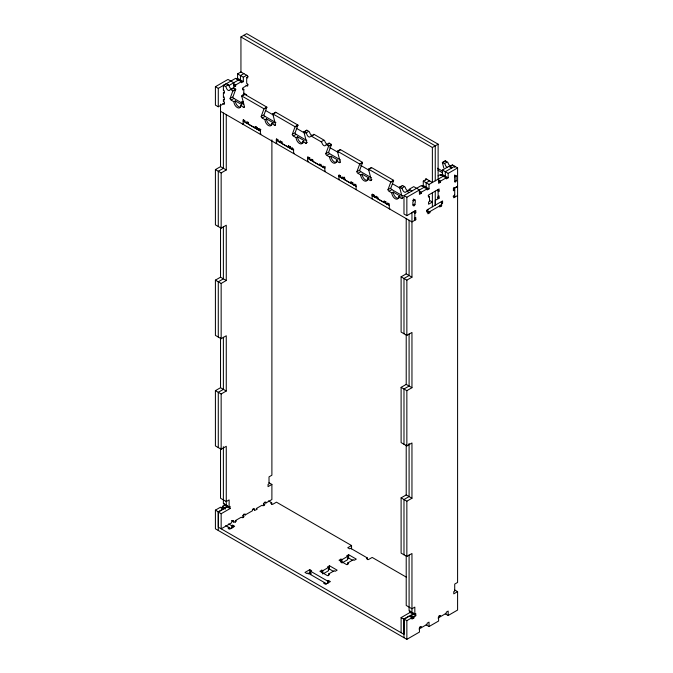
<?xml version="1.0" encoding="UTF-8"?>
<svg xmlns="http://www.w3.org/2000/svg" width="673" height="673" viewBox="0 0 673 673"><rect width="100%" height="100%" fill="white"/><g stroke="black" fill="none" stroke-linecap="round" stroke-linejoin="round"><path stroke-width="1.01" d="M227.222 505.423L227.222 506.904L218.288 512.06L218.288 527.161L403.985 634.378L403.985 619.269L412.919 614.113L412.919 612.64M435.254 191.149L435.254 205.156L435.254 200.361L439.082 198.156L439.082 195.944L438.123 196.499M228.282 84.857A1.354 0.782 60 0 1 229.182 86.11A2.709 1.565 60 0 0 230.99 88.626A2.709 1.565 60 0 0 232.791 88.197A1.354 0.782 60 0 1 233.699 87.978L235.718 89.147L232.841 90.805A1.354 0.782 60 0 1 232.799 91.099L230.107 98.435A1.354 0.782 60 0 0 231.066 100.092L233.935 101.749A4.736 2.734 60 0 0 237.283 107.554A4.736 2.734 60 0 0 240.64 105.619L243.508 107.276L244.467 106.721L241.767 96.273A1.346 0.782 60 0 1 241.725 95.936L244.602 94.279L266.811 107.1L263.934 108.833A1.346 0.774 60 0 1 263.892 109.051L261.2 116.387A1.354 0.782 60 0 0 262.159 118.044L265.027 119.701A4.736 2.734 60 0 0 268.376 125.506A4.736 2.734 60 0 0 271.732 123.571L273.162 122.738L266.466 118.877L265.027 119.701M266.811 107.1L266.802 107.175A1.346 0.774 60 0 1 266.769 107.394L264.068 114.73A1.354 0.782 60 0 0 265.027 116.387L275.913 122.671M271.732 123.571L274.601 125.228A1.354 0.782 60 0 0 275.56 124.673L272.859 114.225A1.363 0.791 60 0 1 272.826 113.888L275.694 112.231L297.903 125.052L295.026 126.709A1.346 0.774 60 0 1 294.993 127.004L292.292 134.339A1.354 0.782 60 0 0 293.251 135.996L296.12 137.654A4.736 2.734 60 0 0 299.468 143.458A4.736 2.734 60 0 0 302.825 141.523L305.693 143.181A1.354 0.782 60 0 0 306.652 142.626L303.952 132.177A1.346 0.782 60 0 1 303.918 131.841L306.787 130.175L308.806 131.344A1.354 0.782 60 0 1 309.706 132.606A2.709 1.565 60 0 0 311.515 135.122A2.709 1.565 60 0 0 313.315 134.684A1.354 0.782 60 0 1 314.224 134.474L323.999 140.119A1.354 0.782 60 0 1 324.908 141.372A2.709 1.565 60 0 0 326.708 143.887A2.709 1.565 60 0 0 328.517 143.458A1.354 0.782 60 0 1 329.417 143.248L331.436 144.409L328.567 146.066A1.354 0.782 60 0 1 328.525 146.361L325.825 153.696A1.354 0.782 60 0 0 326.784 155.354L329.652 157.011A4.736 2.734 60 0 0 333.009 162.816A4.736 2.734 60 0 0 336.357 160.881L339.226 162.538L340.185 161.991L337.476 151.45A1.338 0.774 60 0 1 337.451 151.198L340.319 149.541L362.528 162.361L359.651 164.094A1.346 0.774 60 0 1 359.618 164.313L356.917 171.649A1.354 0.782 60 0 0 357.876 173.306L360.753 174.963A4.736 2.734 60 0 0 364.101 180.768A4.736 2.734 60 0 0 367.45 178.833L368.888 178.008L362.183 174.139L360.753 174.963M362.528 162.361L362.528 162.437A1.346 0.774 60 0 1 362.486 162.656L359.794 169.991A1.354 0.782 60 0 0 360.753 171.649L371.412 177.807M413.399 205.433C411.018 200.495 417.024 195.532 414.829 204.6A1.018 0.589 -60 0 1 414.114 205.845A1.018 0.589 -60 0 1 413.399 205.433L412.675 204.945M454.712 176.831L456.033 175.687L456.151 180.743A1.018 0.589 -60 0 1 455.436 181.988A1.018 0.589 -60 0 1 454.712 181.575L454.712 176.831L456.151 176.074L454.712 175.173L456.151 176.074M235.718 89.147A1.354 0.782 60 0 1 235.676 89.442L232.976 96.777A1.354 0.782 60 0 0 233.935 98.435L243.71 104.079M297.903 125.052A1.346 0.774 60 0 1 297.861 125.338L295.161 132.682A1.354 0.782 60 0 0 296.12 134.339L306.787 140.497M331.436 144.409A1.354 0.782 60 0 1 331.394 144.703L328.702 152.039A1.354 0.782 60 0 0 329.652 153.696L340.546 159.989M391.846 192.915L393.276 192.091L399.981 195.961L398.542 196.785A4.736 2.734 60 0 1 395.194 198.72A4.736 2.734 60 0 1 391.846 192.915L388.969 191.258A1.354 0.782 60 0 1 388.018 189.601L390.71 182.265A1.346 0.774 60 0 0 390.752 181.971L393.621 180.314L371.412 167.493L368.543 169.15A1.363 0.791 60 0 0 368.585 169.487L371.277 179.943A1.354 0.782 60 0 1 370.318 180.49L367.45 178.833M393.621 180.314A1.346 0.774 60 0 1 393.579 180.608L390.887 187.944A1.354 0.782 60 0 0 391.846 189.601L402.513 195.759M245.965 85.185L247.639 86.152L247.639 83.94L246.68 83.385L246.68 77.496L247.639 78.043L247.639 75.839L240.942 71.969L240.942 36.965L246.68 33.65L438.123 144.182L438.123 179.178M224.538 103.171L218.288 106.78L215.41 105.123L215.41 86.708L228.012 79.431L233.758 82.745L233.758 87.162L235.676 86.06L235.676 84.958L241.414 81.635L241.414 82.745L243.332 81.635L243.332 77.218L237.586 73.904L237.586 78.32L243.332 81.635M237.586 73.904L241.069 71.893M222.813 103.44L224.345 104.323L224.345 102.111L223.394 101.556L223.394 99.528L224.345 100.084L224.345 97.871L223.394 97.324L223.394 92.714L224.345 93.269L224.345 91.057L223.394 90.502L223.394 85.345L226.263 83.688L229.131 85.412L238.545 79.978M215.41 86.708L218.288 88.365L235.676 78.32L241.414 81.635M243.937 73.55L240.463 75.561L240.463 79.978L239.184 80.718M236.316 79.061L237.586 78.32M223.394 85.345L225.413 86.514L227.802 85.126M243.332 77.218L246.814 75.208M223.394 90.502L223.865 90.224M246.68 77.496L248.118 76.663M223.394 92.714L224.109 92.302M231.302 89.358L233.699 87.978M233.279 90.821L235.676 89.442M223.394 97.324L224.109 96.904M248.118 84.773L242.852 87.81L242.852 90.022L243.811 89.467L243.811 94.254L242.852 94.809M223.394 99.528L223.865 99.251M223.394 101.556L223.865 101.278M230.107 98.435L232.496 97.055M231.546 99.814L233.935 98.435M242.246 95.995L244.164 94.893M233.935 101.749L235.373 100.925L242.07 104.786L240.64 105.619M241.254 102.733L243.062 101.69M241.885 103.474L243.163 102.733L241.489 101.766M243.163 124.471L243.172 119.979L243.651 119.701M264.371 108.774L266.769 107.394M244.694 120.274L243.163 121.157L260.392 131.1M248.278 122.192L246.68 123.109L247.159 121.729M243.172 124.396L243.744 124.068M261.2 116.387L263.589 115.007M262.638 117.767L265.027 116.387M272.859 114.225L275.257 112.845M256.413 127.071L254.974 127.904L255.454 126.516M254.974 126.793L257.372 127.626M256.893 127.904L256.893 129.006L257.372 128.728M256.893 129.006L258.491 129.923L258.97 128.543M258.491 129.923L260.081 129.006M260.973 134.02L260.401 134.348L260.401 129.923L260.88 129.653M274.601 125.228L275.56 124.673M226.263 505.246L226.263 446.292L221.156 449.244L215.41 445.921L215.41 390.66L221.156 393.974L226.263 391.03L226.263 335.768L221.156 338.712L215.41 335.398L215.41 280.128L221.156 283.451L226.263 280.498L226.263 225.236L221.156 228.181L215.41 224.866L215.41 169.604L220.517 166.652L226.263 169.966L226.263 114.704M295.464 126.726L297.861 125.338M276.351 143.627L276.359 139.134L276.83 138.857M277.882 139.429L276.351 140.312L293.579 150.264M215.41 169.604L221.156 172.919L226.263 169.966M280.347 141.995L279.867 142.272L280.347 140.884M276.359 143.559L276.931 143.223M292.292 134.339L294.69 132.96M279.867 141.162L282.256 141.995M293.731 135.719L296.12 134.339M281.777 142.272L281.777 143.374L282.256 143.097M303.952 132.177L305.87 131.075M296.12 137.654L297.559 136.821L304.255 140.691L302.825 141.523M303.918 131.841L305.937 133.002L308.327 131.622M289.121 146.504L288.162 147.059L288.641 145.679M288.162 145.948L290.551 146.781M290.08 147.059L290.08 148.161L290.551 147.883M311.826 135.853L314.224 134.474M292.149 148.809L291.67 149.086L292.149 147.707M305.693 143.181L307.292 142.255M294.16 153.175L293.588 153.503L293.588 149.086L291.67 147.976M305.937 133.002A1.354 0.782 60 0 1 306.838 134.263A2.709 1.565 60 0 0 308.638 136.779A2.709 1.565 60 0 0 310.446 136.341A1.354 0.782 60 0 1 311.347 136.131L321.13 141.776L323.52 140.396M327.019 144.628L329.417 143.248M307.611 161.688L307.628 157.188L308.099 156.91M309.143 157.49L307.611 158.374L324.84 168.317M329.004 146.083L331.394 144.703M307.628 157.188L310.017 158.02M309.538 158.298L309.538 159.4L310.017 159.122M307.628 161.613L308.2 161.276M309.538 159.4L311.136 160.325L312.726 159.4M325.825 153.696L328.222 152.317M327.263 155.076L329.652 153.696M337.493 151.534L339.882 150.155M329.652 157.011L331.091 156.186L337.796 160.056L336.357 160.881M311.136 160.325L311.136 159.215L313.046 160.325L313.046 161.427L319.431 165.112L320.87 164.279M319.431 165.112L319.431 164.002L321.341 165.112L321.341 166.214L323.419 166.862M324.84 171.632L324.857 167.14L325.337 166.862M324.857 171.556L325.429 171.228M339.47 179.329L338.889 179.666L338.889 175.241L339.369 174.963M360.097 164.035L362.486 162.656M340.42 175.535L338.889 176.419L356.118 186.371M338.889 175.241L340.807 176.351L340.807 177.453L342.406 178.37L342.885 176.991M342.406 178.37L344.475 177.176M342.406 177.268L344.795 178.101M356.917 171.649L359.315 170.269M344.315 178.37L344.315 179.481L345.039 179.068M358.356 173.028L360.753 171.649M368.585 169.487L370.974 168.107M352.139 182.333L350.7 183.165L351.18 181.786M350.7 182.055L353.089 182.888M352.61 183.165L352.61 184.267L353.089 183.99M352.61 184.267L354.208 185.193L355.807 184.267M370.318 180.49L371.917 179.573M240.942 36.965L432.377 147.496L438.123 144.182M215.41 280.128L220.517 277.183L226.263 280.498M391.19 181.988L393.579 180.608M372.649 198.493L372.076 198.821L372.076 194.404L372.556 194.127M373.599 194.69L372.068 195.582L389.297 205.526M372.076 194.404L374.466 195.229M373.995 195.507L373.995 196.609L374.466 196.331M376.064 197.256L375.584 197.534L376.064 196.154M388.018 189.601L390.407 188.221M375.584 196.423L377.982 197.256M389.448 190.981L391.846 189.601M377.503 197.534L377.503 198.636L378.218 198.224M398.542 196.785L401.419 198.442A1.354 0.782 60 0 0 402.37 197.887L399.678 187.439A1.346 0.782 60 0 1 399.636 187.102L402.504 185.445L404.523 186.606A1.354 0.782 60 0 1 405.432 187.868A2.709 1.565 60 0 0 406.946 190.19A2.709 1.565 60 0 0 408.772 190.375M443.776 167.981L442.43 162.757A1.346 0.774 60 0 1 442.388 162.42L445.265 160.754L447.284 161.924A1.354 0.782 60 0 1 448.184 163.186A2.709 1.565 60 0 0 450.557 165.928M399.678 187.439L401.588 186.337M442.43 162.757L444.828 161.377M399.636 187.102L401.655 188.263L404.044 186.884M442.388 162.42L444.407 163.581L446.805 162.201M385.318 201.496L383.879 202.321L384.359 200.941M423.283 181.113L429.029 184.427L429.029 188.852L423.283 185.538L423.283 181.113L426.766 179.102M451.095 165.928A2.709 1.565 60 0 0 451.793 165.264A1.354 0.782 60 0 1 452.693 165.053L457.59 167.939L448.176 173.373L448.176 177.798L442.43 174.484L442.43 170.059L448.975 166.281L451.844 167.939M383.879 201.219L385.797 202.321L385.797 203.431L386.277 203.153M407.552 191.115L409.941 189.736A1.354 0.782 60 0 0 409.041 189.954M450.304 166.433L452.693 165.053M388.986 203.431L387.396 204.348L387.867 202.968M414.829 213.257L415.788 212.71L415.788 210.498L406.854 215.654L403.985 213.997L403.985 195.574L421.374 185.538L427.119 188.852L427.119 189.954L429.029 188.852M429.643 180.759L426.16 182.77L426.16 187.195L424.882 187.927M438.056 175.905L440.521 174.484L446.258 177.798L446.258 178.9L448.176 177.798M422.013 186.27L423.283 185.538M441.151 175.216L442.43 174.484M401.419 198.442L403.009 197.526M403.985 195.574L406.854 197.231L424.242 187.195M429.029 184.427L443.389 176.141M444.029 176.873L445.299 176.141L445.299 171.716L454.712 166.214L454.712 167.501M389.305 208.773L389.877 208.437M419.22 190.922L421.374 192.167L427.119 188.852M438.359 179.868L440.521 181.113L446.258 177.798M421.374 192.167L421.374 193.269L419.456 194.379L419.456 189.954L413.718 186.64L409.091 189.315L411.96 190.972M440.521 181.113L440.521 182.215L438.603 183.325L438.603 178.9M413.399 200.756L414.829 199.923L413.298 199.04M413.399 205.358L414.829 204.533M454.712 181.508L456.151 180.675M429.509 200.361L432.377 202.018L428.55 204.23L428.55 202.018L429.509 201.471L429.509 196.676L428.55 197.231L428.55 195.019L439.082 188.945L439.082 191.157L438.123 191.704M453.762 187.397L454.712 187.952L457.59 186.295L453.762 188.575L453.282 188.297M453.282 190.509L454.712 190.232L453.282 189.407M414.829 218.052L415.788 217.497L415.788 219.709L411.96 221.913L220.517 111.323M454.712 195.019L453.762 195.574L453.762 197.786L457.59 195.507M441.623 203.683L442.582 203.128L442.582 200.924L426.951 209.951L426.951 212.155L427.91 211.608L426.472 210.775M427.91 212.71L441.623 204.785M429.837 211.6L429.837 212.702L427.919 213.804L427.91 209.396M441.623 201.471L441.639 205.888L439.73 206.99L439.73 205.888M401.108 276.813L406.214 273.869L411.96 277.183L406.854 280.128L401.108 276.813L401.108 332.075L406.854 335.398L411.96 332.445L411.96 387.715L406.854 390.66L401.108 387.345L406.214 384.392L411.96 387.715M215.41 390.66L220.517 387.715L226.263 391.03M215.41 510.134L220.517 507.19L223.386 508.847L218.288 511.791L215.41 510.134L215.41 528.818L406.854 639.35L419.456 632.073L419.456 627.648L421.374 626.546L421.374 627.648L419.935 626.824M225.304 509.108L222.435 507.45L222.435 506.348L224.345 505.246L230.09 508.561L230.09 506.348L229.131 506.904L223.386 503.581L223.386 446.721M221.156 508.191L222.435 507.45M218.288 512.06L221.156 513.718L230.09 508.561M264.388 502.201L265.827 503.034L271.892 499.534L271.892 484.425L268.056 486.638L268.056 484.425L269.015 483.87L269.015 476.871L271.892 475.214L271.892 139.875M235.432 522.24L235.432 520.582L241.254 517.217L242.213 517.773L244.131 516.662L242.6 515.779M243.651 514.18L245.09 515.005L252.425 510.773L252.425 509.663L254.344 508.561L254.344 510.327M228.627 523.922L231.781 525.748L232.74 525.192L234.65 526.294L229.863 529.062L227.954 527.952L228.913 527.405L228.913 529.062M271.665 504.38L271.665 502.723L270.706 503.269L272.624 504.38L276.452 502.167L351.558 545.534L351.558 548.848M401.108 387.345L401.108 442.607L406.854 445.921L411.96 442.977L411.96 498.239L406.854 501.192L401.108 497.869L406.214 494.924L411.96 498.239M310.716 574.633L310.716 571.318L311.675 570.771L309.765 569.661L304.978 572.429L306.888 573.531L307.847 572.975L326.615 583.819M351.558 545.534L347.731 547.738L349.649 548.848L350.599 548.293L367.382 557.984L367.382 559.642M308.167 573.901L309.765 572.975L311.035 573.716M323.604 573.573L328.525 570.729L328.525 567.415L322.779 570.729L321.82 570.174L319.911 571.284L327.566 575.701L329.484 574.599L328.525 574.044L328.525 575.701M328.525 574.044L334.262 570.729L335.221 571.284L337.139 570.174L329.484 565.757L327.566 566.859L328.525 567.415M341.926 562.99L347.663 559.675L347.663 556.361L341.926 559.675L340.967 559.128L339.049 560.23L346.713 564.655L348.622 563.545L347.663 562.99L347.663 564.655M347.663 562.99L353.409 559.675L354.368 560.23L356.286 559.128L348.622 554.703L346.713 555.805L347.663 556.361M328.205 569.812L329.484 569.072L333.732 571.528M347.352 558.758L348.622 558.018L352.879 560.474M324.63 582.667L323.671 583.222L325.589 584.324L330.376 581.565L328.458 580.454L327.499 581.009L310.716 571.318M367.382 557.984L366.432 558.531L368.341 559.642L372.169 557.429L406.559 577.283M401.108 497.869L401.108 553.139L406.854 556.453L411.96 553.509L411.96 612.455M401.108 632.721L401.108 617.612L410.042 612.455L415.788 615.77L413.878 616.872L411.001 615.215L411.001 616.325L413.878 617.982L413.878 616.872M403.985 637.693L403.985 619.009L409.091 616.056L411.96 617.713L411.96 619.084L413.878 617.982M409.091 554.973L409.091 610.798L414.829 614.113L415.788 613.557L415.788 615.77M403.985 619.009L406.854 620.666L411.96 617.713M445.299 613.835L448.176 615.492L457.59 610.058L457.59 591.643L453.762 593.847L453.762 591.634L454.712 591.087L454.712 584.088L457.59 582.431L457.59 167.939M419.035 629.003L427.119 624.334L427.119 623.232L429.029 622.13L429.029 626.546L426.16 624.889M438.039 618.033L446.258 613.28L446.258 612.178L448.176 611.076L448.176 615.492M429.029 626.546L438.603 621.019L438.603 616.603L440.521 615.492L440.521 616.603L439.082 615.77M243.811 35.307L435.254 145.839L435.254 180.835M451.844 167.871L449.825 166.711A1.354 0.782 60 0 0 449.27 166.593M442.43 170.059L448.176 173.373M437.82 168.435L442.733 171.27M437.946 170.168L442.615 172.86M438.359 180.978L440.521 182.215M453.097 196.23L454.712 197.164L454.712 187.952M437.643 190.324L439.082 191.157M437.643 197.324L439.082 198.156M441.151 202.304L442.582 203.128M242.373 88.643L243.811 89.467M428.07 195.851L429.509 196.676M233.523 83.713L235.676 84.958M233.523 84.815L235.676 86.06M419.22 192.032L421.374 193.269M440.201 205.055L441.639 205.888M243.811 93.152L246.68 94.809M232.841 90.805L230.822 89.635A1.354 0.782 60 0 0 229.922 89.854A2.709 1.565 60 0 1 228.113 90.283A2.709 1.565 60 0 1 226.313 87.768A1.354 0.782 60 0 0 225.413 86.514M241.725 95.936L263.934 108.757M272.826 113.888L295.026 126.709M328.567 146.066L326.548 144.905A1.354 0.782 60 0 0 325.639 145.116A2.709 1.565 60 0 1 323.839 145.553A2.709 1.565 60 0 1 322.031 143.038A1.354 0.782 60 0 0 321.13 141.776M337.451 151.198L359.66 164.019M368.543 169.15L390.752 181.971M409.091 192.562L407.072 191.393A1.354 0.782 60 0 0 406.164 191.612A2.709 1.565 60 0 1 404.364 192.041A2.709 1.565 60 0 1 402.555 189.525A1.354 0.782 60 0 0 401.655 188.263M265.44 110.431L273.6 115.142M296.288 128.24L304.448 132.951M329.854 147.623L338.023 152.334M360.703 165.432L368.871 170.143M392.46 183.763L399.72 187.952M412.675 200.276L413.399 200.689M428.398 211.877L429.837 212.702M414.114 204.188L414.829 204.6M414.349 211.877L415.788 212.71M243.172 119.979L245.09 121.081L245.09 122.192L246.68 123.109M246.68 122.006L248.598 123.109L248.598 124.219L254.974 127.904M258.491 128.821L260.401 129.923M276.359 139.134L278.269 140.245L278.269 141.347L279.867 142.272M324.857 167.14L322.939 166.029L322.939 167.14M387.396 203.246L389.305 204.348L389.297 208.84M414.349 218.876L415.788 219.709M281.777 143.374L288.162 147.059M290.08 148.161L291.67 149.086M344.315 179.481L350.7 183.165M373.995 196.609L375.584 197.534M377.503 198.636L383.879 202.321M385.797 203.431L387.396 204.348M269.015 482.768L271.892 484.425M454.712 589.977L457.59 591.643M268.51 500.897L271.665 502.723M263.336 503.808L264.868 504.691L262.958 505.793L261.999 505.246L256.253 508.561L257.212 509.108L255.294 510.218L252.998 508.889M222.435 506.348L225.304 508.006M235.432 520.582L236.383 521.138L234.557 522.189L231.495 520.422M401.108 617.612L403.985 619.269M225.758 525.579L230.99 528.608M340.361 149.877L340.345 149.793A1.338 0.774 60 0 1 340.319 149.541M453.762 188.575L453.762 190.787M440.521 174.484L440.521 175.586M438.123 189.492L438.123 198.703M432.377 147.496L432.377 182.492L425.681 178.623L425.681 180.103M432.377 192.815L432.377 206.813M414.829 220.189L414.829 210.977L411.96 212.634L411.96 277.183M414.829 614.113L414.829 607.113L411.96 608.771L406.214 605.456L406.214 555.402M410.042 610.983L410.042 612.455M409.091 220.256L409.091 275.526L403.985 278.471L403.985 333.732M409.091 333.917L409.091 386.05L403.985 389.002L403.985 444.264M409.091 443.406L409.091 496.581L403.985 499.534L403.985 554.796M406.854 197.231L406.854 215.654M406.854 280.128L406.854 335.398M406.854 390.66L406.854 445.921M406.854 501.192L406.854 556.453M406.854 620.666L406.854 639.35M406.214 218.599L406.214 273.869M406.214 334.346L406.214 384.392M406.214 444.87L406.214 494.924M356.118 189.685L356.126 185.193L354.208 184.082L354.208 185.193M348.622 554.703L348.622 558.018M341.926 559.675L341.926 562.165M340.967 559.128L340.967 562.443M329.484 565.757L329.484 569.072M328.458 580.454L328.458 582.944M327.499 581.009L327.499 583.499M322.779 570.729L322.779 574.044M321.82 570.174L321.82 572.664M309.765 569.661L309.765 572.975M265.827 503.034L265.827 501.923L263.909 503.034L263.909 505.684M245.09 515.005L245.09 513.903L243.172 515.005L243.172 517.655M233.598 522.298L233.598 520.532L231.689 521.634L231.689 522.744L221.156 528.818L221.156 513.718M232.74 525.192L232.74 527.682M231.781 525.748L231.781 528.229M229.131 506.904L229.131 499.904L226.263 501.562L220.517 498.239L220.517 448.193M224.345 503.766L224.345 505.246M223.386 113.047L223.386 168.309L218.288 171.262L218.288 226.523M223.386 226.708L223.386 278.841L218.288 281.785L218.288 337.055M223.386 337.232L223.386 389.373L218.288 392.317L218.288 447.587M221.156 172.919L221.156 228.181M221.156 283.451L221.156 338.712M221.156 393.974L221.156 449.244M220.517 104.155L220.517 166.652M220.517 227.129L220.517 277.183M220.517 337.661L220.517 387.715M218.288 88.365L218.288 106.78M218.288 511.791L218.288 530.484M447.688 167.585A2.709 1.565 60 0 1 445.316 164.843A1.354 0.782 60 0 0 444.407 163.581M445.307 161.099A1.346 0.774 60 0 1 445.265 160.754M438.03 169.049A4.736 2.734 60 0 1 437.728 168.2M244.467 106.721A1.354 0.782 60 0 1 243.508 107.276M244.644 94.615A1.346 0.782 60 0 1 244.602 94.279M275.737 112.568A1.363 0.791 60 0 1 275.694 112.231M306.829 130.52A1.346 0.782 60 0 1 306.787 130.175M340.185 161.991A1.354 0.782 60 0 1 339.226 162.538M371.454 167.829A1.363 0.791 60 0 1 371.412 167.493M402.547 185.782A1.346 0.782 60 0 1 402.504 185.445M240.555 107.15A4.736 2.734 60 0 1 237.123 105.341A4.736 2.734 60 0 1 235.373 100.925M271.648 125.102A4.736 2.734 60 0 1 268.224 123.285A4.736 2.734 60 0 1 266.466 118.877M273.162 122.738A4.736 2.734 60 0 1 273.12 123.352M303.178 142.912A4.736 2.734 60 0 1 299.561 141.523A4.736 2.734 60 0 1 297.559 136.821M336.71 162.277A4.736 2.734 60 0 1 333.093 160.889A4.736 2.734 60 0 1 331.091 156.186M367.803 180.229A4.736 2.734 60 0 1 364.194 178.833A4.736 2.734 60 0 1 362.183 174.139M368.888 178.008A4.736 2.734 60 0 1 368.838 178.614M398.896 198.182A4.736 2.734 60 0 1 395.287 196.785A4.736 2.734 60 0 1 393.276 192.091M399.981 195.961A4.736 2.734 60 0 1 399.796 197.105M256.724 127.264A1.018 0.589 0 0 1 256.405 127.147M290.307 146.47A1.018 0.589 0 0 1 289.735 146.369M386.024 201.74A1.018 0.589 0 0 1 385.309 201.564"/></g></svg>
